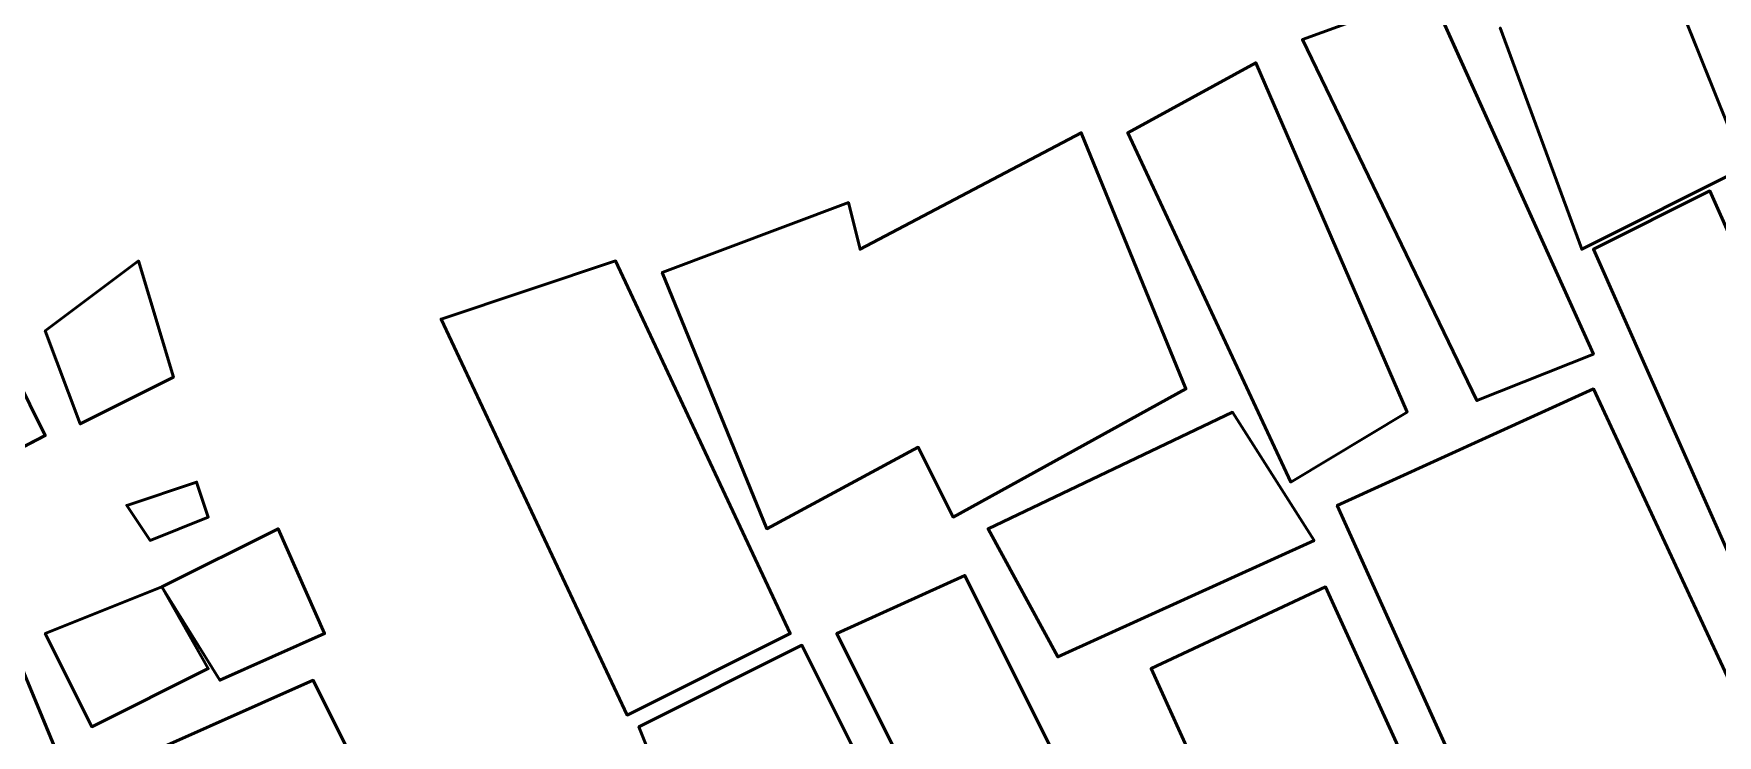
# Model space of a CAD drawing. Header units: metres. Extents: x -246 to 254, y -250 to 250.
# Drawn here: x 125 to 197.3, y -8.9 to 21.2 of the extents above; entities that cross this region are included whole.
import ezdxf

# ---------------------------------------------------------------- set-up
doc = ezdxf.new("R2010")
doc.units = ezdxf.units.M
doc.header["$LTSCALE"] = 5.08
doc.layers.add('一般', color=7, linetype='Continuous', lineweight=5)

# ---------------------------------------------------------------- blocks, each defined once
blk = doc.blocks.new('市街地地図 (3D)')
at = {"layer": '一般', "color": 31, "linetype": 'Continuous', "lineweight": 50}
for points, invisible_edges in [([(161.5, 57, 11), (165, 47.5, 11), (172, 51, 11), (168, 61, 11)], 8), ([(161.5, 57), (165, 47.5), (172, 51), (168, 61)], 8), ([(153, 56.5, 5.4), (160.5, 41, 5.4), (165.5, 43, 5.4), (158.5, 58.5, 5.4)], 8), ([(153, 56.5), (160.5, 41), (165.5, 43), (158.5, 58.5)], 8), ([(145.5, 52.5, 5.4), (152.5, 37.5, 5.4), (157.5, 40.5, 5.4), (151, 55.5, 5.4)], 8), ([(145.5, 52.5), (152.5, 37.5), (157.5, 40.5), (151, 55.5)], 8), ([(136.5, 39, 6), (143.5, 52.5, 6), (134, 47.5, 6), (136.5, 39, 6)], 13), ([(136.5, 39), (143.5, 52.5), (134, 47.5), (136.5, 39)], 13), ([(136.5, 39, 6), (148, 41.5, 6), (143.5, 52.5, 6), (136.5, 39, 6)], 13), ([(136.5, 39), (148, 41.5), (143.5, 52.5), (136.5, 39)], 13), ([(165.5, 47.5, 4.5), (171.5, 34, 4.5), (176.5, 36.5, 4.5), (170.5, 50, 4.5)], 8), ([(165.5, 47.5), (171.5, 34), (176.5, 36.5), (170.5, 50)], 8), ([(134, 47.5, 6), (133.5, 49.5, 6), (125.5, 46.5, 6), (134, 47.5, 6)], 12), ([(134, 47.5), (133.5, 49.5), (125.5, 46.5), (134, 47.5)], 12), ([(134, 47.5, 6), (125.5, 46.5, 6), (130, 35.5, 6), (134, 47.5, 6)], 13), ([(134, 47.5), (125.5, 46.5), (130, 35.5), (134, 47.5)], 13), ([(134, 47.5, 6), (130, 35.5, 6), (136.5, 39, 6), (134, 47.5, 6)], 13), ([(134, 47.5), (130, 35.5), (136.5, 39), (134, 47.5)], 13), ([(99, 44, 3), (100.5, 40, 3), (104.5, 42, 3), (103, 47, 3)], 8), ([(99, 44), (100.5, 40), (104.5, 42), (103, 47)], 8), ([(116, 44.5, 5.7), (124, 27.5, 5.7), (131, 31, 5.7), (123.5, 47, 5.7)], 8), ([(116, 44.5), (124, 27.5), (131, 31), (123.5, 47)], 8), ([(82.5, 36.5, 5.4), (84.5, 32, 5.4), (99, 39.5, 5.4), (97, 43.5, 5.4)], 8), ([(82.5, 36.5), (84.5, 32), (99, 39.5), (97, 43.5)], 8), ([(136.5, 39, 6), (138, 36, 6), (148, 41.5, 6), (136.5, 39, 6)], 12), ([(136.5, 39), (138, 36), (148, 41.5), (136.5, 39)], 12), ([(154.5, 36.5, 6), (161.5, 21, 6), (172.5, 26.5, 6), (165.5, 41.5, 6)], 8), ([(154.5, 36.5), (161.5, 21), (172.5, 26.5), (165.5, 41.5)], 8), ([(139.5, 35.5, 6), (142.5, 30, 6), (153.5, 35, 6), (150, 40.5, 6)], 8), ([(139.5, 35.5), (142.5, 30), (153.5, 35), (150, 40.5)], 8), ([(102.5, 36.5, 2.4), (103.5, 35, 2.4), (106, 36, 2.4), (105.5, 37.5, 2.4)], 8), ([(102.5, 36.5), (103.5, 35), (106, 36), (105.5, 37.5)], 8), ([(104, 33, 6), (109, 35.5, 6), (111, 31, 6), (106.5, 29, 6)], 8), ([(104, 33), (109, 35.5), (111, 31), (106.5, 29)], 8), ([(138.5, 33.5, 11), (147, 16.5, 11), (141.5, 14, 11), (133, 31, 11)], 8), ([(138.5, 33.5), (147, 16.5), (141.5, 14), (133, 31)], 8), ([(99, 31, 6), (101, 27, 6), (106, 29.5, 6), (104, 33, 6)], 8), ([(99, 31), (101, 27), (106, 29.5), (104, 33)], 8), ([(154, 33, 11), (149, 24, 11), (146.5, 29.5, 11), (154, 33, 11)], 9), ([(154, 33), (149, 24), (146.5, 29.5), (154, 33)], 9), ([(154, 33, 11), (159, 22, 11), (149, 24, 11), (154, 33, 11)], 14), ([(154, 33), (159, 22), (149, 24), (154, 33)], 14), ([(124.5, 27, 9), (126.5, 22, 9), (134, 25.5, 9), (131.5, 30.5, 9)], 8), ([(124.5, 27), (126.5, 22), (134, 25.5), (131.5, 30.5)], 8), ([(92, 21, 4.5), (106.5, 9, 4.5), (98, 29.5, 4.5), (92, 21, 4.5)], 13), ([(92, 21), (106.5, 9), (98, 29.5), (92, 21)], 13), ([(101.5, 25, 6), (104, 19.5, 6), (113, 24, 6), (110.5, 29, 6)], 8), ([(101.5, 25), (104, 19.5), (113, 24), (110.5, 29)], 8)]:
    blk.add_3dface(points, dxfattribs=dict(at, invisible_edges=invisible_edges))
for points in [[(172, 51), (172, 51, 11), (168, 61, 11), (168, 61)], [(158.5, 58.5), (158.5, 58.5, 5.4), (153, 56.5, 5.4), (153, 56.5)], [(165.5, 43), (165.5, 43, 5.4), (158.5, 58.5, 5.4), (158.5, 58.5)], [(153, 56.5), (153, 56.5, 5.4), (160.5, 41, 5.4), (160.5, 41)], [(161.5, 57), (161.5, 57, 11), (165, 47.5, 11), (165, 47.5)], [(151, 55.5), (151, 55.5, 5.4), (145.5, 52.5, 5.4), (145.5, 52.5)], [(157.5, 40.5), (157.5, 40.5, 5.4), (151, 55.5, 5.4), (151, 55.5)], [(143.5, 52.5), (143.5, 52.5, 6), (134, 47.5, 6), (134, 47.5)], [(148, 41.5), (148, 41.5, 6), (143.5, 52.5, 6), (143.5, 52.5)], [(145.5, 52.5), (145.5, 52.5, 5.4), (152.5, 37.5, 5.4), (152.5, 37.5)], [(165, 47.5), (165, 47.5, 11), (172, 51, 11), (172, 51)], [(170.5, 50), (170.5, 50, 4.5), (165.5, 47.5, 4.5), (165.5, 47.5)], [(176.5, 36.5), (176.5, 36.5, 4.5), (170.5, 50, 4.5), (170.5, 50)], [(133.5, 49.5), (133.5, 49.5, 6), (125.5, 46.5, 6), (125.5, 46.5)], [(134, 47.5), (134, 47.5, 6), (133.5, 49.5, 6), (133.5, 49.5)], [(165.5, 47.5), (165.5, 47.5, 4.5), (171.5, 34, 4.5), (171.5, 34)], [(103, 47), (103, 47, 3), (99, 44, 3), (99, 44)], [(104.5, 42), (104.5, 42, 3), (103, 47, 3), (103, 47)], [(123.5, 47), (123.5, 47, 5.7), (116, 44.5, 5.7), (116, 44.5)], [(131, 31), (131, 31, 5.7), (123.5, 47, 5.7), (123.5, 47)], [(125.5, 46.5), (125.5, 46.5, 6), (130, 35.5, 6), (130, 35.5)], [(116, 44.5), (116, 44.5, 5.7), (124, 27.5, 5.7), (124, 27.5)], [(99, 39.5), (99, 39.5, 5.4), (97, 43.5, 5.4), (97, 43.5)], [(99, 44), (99, 44, 3), (100.5, 40, 3), (100.5, 40)], [(160.5, 41), (160.5, 41, 5.4), (165.5, 43, 5.4), (165.5, 43)], [(100.5, 40), (100.5, 40, 3), (104.5, 42, 3), (104.5, 42)], [(138, 36), (138, 36, 6), (148, 41.5, 6), (148, 41.5)], [(165.5, 41.5), (165.5, 41.5, 6), (154.5, 36.5, 6), (154.5, 36.5)], [(172.5, 26.5), (172.5, 26.5, 6), (165.5, 41.5, 6), (165.5, 41.5)], [(150, 40.5), (150, 40.5, 6), (139.5, 35.5, 6), (139.5, 35.5)], [(153.5, 35), (153.5, 35, 6), (150, 40.5, 6), (150, 40.5)], [(152.5, 37.5), (152.5, 37.5, 5.4), (157.5, 40.5, 5.4), (157.5, 40.5)], [(84.5, 32), (84.5, 32, 5.4), (99, 39.5, 5.4), (99, 39.5)], [(130, 35.5), (130, 35.5, 6), (136.5, 39, 6), (136.5, 39)], [(136.5, 39), (136.5, 39, 6), (138, 36, 6), (138, 36)], [(105.5, 37.5), (105.5, 37.5, 2.4), (102.5, 36.5, 2.4), (102.5, 36.5)], [(106, 36), (106, 36, 2.4), (105.5, 37.5, 2.4), (105.5, 37.5)], [(102.5, 36.5), (102.5, 36.5, 2.4), (103.5, 35, 2.4), (103.5, 35)], [(154.5, 36.5), (154.5, 36.5, 6), (161.5, 21, 6), (161.5, 21)], [(103.5, 35), (103.5, 35, 2.4), (106, 36, 2.4), (106, 36)], [(104, 33), (104, 33, 6), (109, 35.5, 6), (109, 35.5)], [(109, 35.5), (109, 35.5, 6), (111, 31, 6), (111, 31)], [(139.5, 35.5), (139.5, 35.5, 6), (142.5, 30, 6), (142.5, 30)], [(142.5, 30), (142.5, 30, 6), (153.5, 35, 6), (153.5, 35)], [(133, 31), (133, 31, 11), (138.5, 33.5, 11), (138.5, 33.5)], [(138.5, 33.5), (138.5, 33.5, 11), (147, 16.5, 11), (147, 16.5)], [(104, 33), (104, 33, 6), (99, 31, 6), (99, 31)], [(106, 29.5), (106, 29.5, 6), (104, 33, 6), (104, 33)], [(106.5, 29), (106.5, 29, 6), (104, 33, 6), (104, 33)], [(146.5, 29.5), (146.5, 29.5, 11), (154, 33, 11), (154, 33)], [(154, 33), (154, 33, 11), (159, 22, 11), (159, 22)], [(99, 31), (99, 31, 6), (101, 27, 6), (101, 27)], [(111, 31), (111, 31, 6), (106.5, 29, 6), (106.5, 29)], [(124, 27.5), (124, 27.5, 5.7), (131, 31, 5.7), (131, 31)], [(131.5, 30.5), (131.5, 30.5, 9), (124.5, 27, 9), (124.5, 27)], [(134, 25.5), (134, 25.5, 9), (131.5, 30.5, 9), (131.5, 30.5)], [(141.5, 14), (141.5, 14, 11), (133, 31, 11), (133, 31)], [(98, 29.5), (98, 29.5, 4.5), (106.5, 9, 4.5), (106.5, 9)], [(101, 27), (101, 27, 6), (106, 29.5, 6), (106, 29.5)], [(110.5, 29), (110.5, 29, 6), (101.5, 25, 6), (101.5, 25)], [(113, 24), (113, 24, 6), (110.5, 29, 6), (110.5, 29)], [(149, 24), (149, 24, 11), (146.5, 29.5, 11), (146.5, 29.5)], [(124.5, 27), (124.5, 27, 9), (126.5, 22, 9), (126.5, 22)]]:
    blk.add_3dface(points, dxfattribs=at)
blk = doc.blocks.new('アーケイド (3D)')
at = {"layer": '一般', "color": 1}
blk.add_blockref('市街地地図 (3D)', (0, 0), dxfattribs=at)
blk = doc.blocks.new('敷地 (3D)')
at = {"layer": '一般', "color": 19, "linetype": 'Continuous', "lineweight": 50}
for points in [[(-272.5, 285.5, 0.1), (227.5, 285.5, 0.1), (227.5, -214.5, 0.1), (-272.5, -214.5, 0.1)], [(-272.5, 285.5), (227.5, 285.5), (227.5, -214.5), (-272.5, -214.5)]]:
    blk.add_3dface(points, dxfattribs=at)
blk = doc.blocks.new('高層建築・集合住宅 (3D)')
at = {"layer": '一般', "color": 7}
for name, p in [('敷地 (3D)', (0, 0)), ('アーケイド (3D)', (0, 0, 2.4)), ('市街地地図 (3D)', (0, 0))]:
    blk.add_blockref(name, p, dxfattribs=at)
at = {"layer": '一般', "color": 1}
for name, p in [('アーケイド (3D)', (0, 0, 2.4)), ('市街地地図 (3D)', (0, 0)), ('アーケイド (3D)', (0, 0, 2.4)), ('市街地地図 (3D)', (0, 0))]:
    blk.add_blockref(name, p, dxfattribs=at)
at = {"layer": '一般', "color": 31}
for name, p in [('アーケイド (3D)', (0, 0, 2.4)), ('市街地地図 (3D)', (0, 0))]:
    blk.add_blockref(name, p, dxfattribs=at)

msp = doc.modelspace()

# ---------------------------------------------------------------- block references
at = {"layer": '一般', "color": 7}
for name, p in [('高層建築・集合住宅 (3D)', (26.5, -35.5)), ('アーケイド (3D)', (26.5, -35.5, 2.4)), ('市街地地図 (3D)', (26.5, -35.5))]:
    msp.add_blockref(name, p, dxfattribs=at)

doc.saveas('drawing.dxf')
